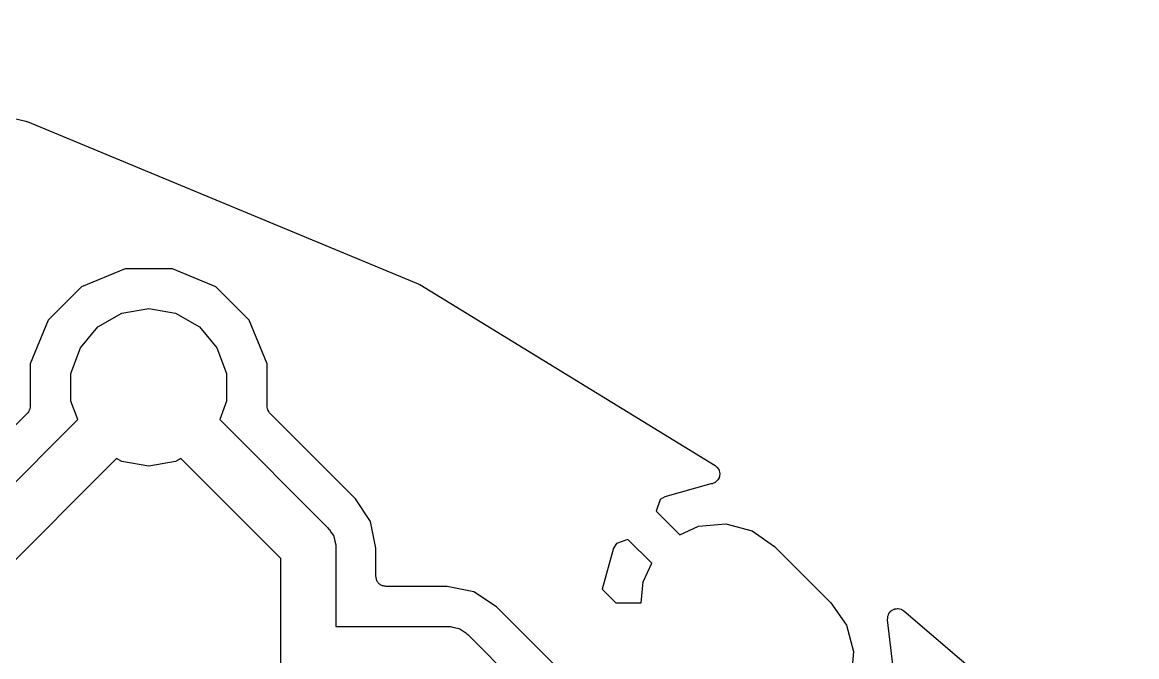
# Model space of a CAD drawing. Extents: x 1.5 to 87.9, y 2 to 70.8.
# Drawn here: x 64.05 to 78.23, y 62.35 to 70.41 of the extents above; entities that cross this region are included whole.
import ezdxf

# ---------------------------------------------------------------- set-up
doc = ezdxf.new("R2010")
doc.units = 0
doc.header["$MEASUREMENT"] = 0
doc.layers.add('BLACK', color=7, linetype='CONTINUOUS')

msp = doc.modelspace()

# ---------------------------------------------------------------- linework, layer by layer
at = {"layer": 'Black'}
for p, q in [((58.8594, 70.4121), (64.0949, 69.1552)), ((64.0949, 69.1552), (64.1041, 69.1512)), ((64.1041, 69.1512), (64.1139, 69.149)), ((64.1139, 69.149), (69.0884, 67.0885)), ((65.3605, 67.2785), (64.8062, 67.0495)), ((65.9602, 67.278), (65.3605, 67.2785)), ((66.514, 67.048), (65.9602, 67.278)), ((64.8062, 67.0495), (64.3818, 66.6258)), ((66.9377, 66.6236), (66.514, 67.048)), ((69.0884, 67.0885), (69.0968, 67.0831)), ((69.0968, 67.0831), (69.1061, 67.0795)), ((69.1061, 67.0795), (72.8625, 64.7776)), ((65.3158, 66.7136), (65.659, 66.7741)), ((65.659, 66.7741), (66.0022, 66.7136)), ((64.3818, 66.6258), (64.1518, 66.0719)), ((65.0141, 66.5393), (65.3158, 66.7136)), ((66.0022, 66.7136), (66.3039, 66.5393)), ((67.1668, 66.0693), (66.9377, 66.6236)), ((64.7901, 66.2724), (65.0141, 66.5393)), ((66.3039, 66.5393), (66.5279, 66.2724)), ((64.6709, 65.945), (64.7901, 66.2724)), ((66.5279, 66.2724), (66.6471, 65.945)), ((64.1518, 66.0719), (64.1513, 65.5289)), ((67.1663, 65.5296), (67.1668, 66.0693)), ((64.6709, 65.5965), (64.6709, 65.945)), ((66.6471, 65.945), (66.6471, 65.5965)), ((64.1436, 65.4855), (64.1408, 65.4807)), ((64.1465, 65.5019), (64.1436, 65.4855)), ((64.1508, 65.518), (64.1465, 65.5019)), ((64.1513, 65.5289), (64.1503, 65.5235)), ((64.1503, 65.5235), (64.1508, 65.518)), ((64.756, 65.3628), (64.6709, 65.5965)), ((66.6471, 65.5965), (66.562, 65.3628)), ((67.1673, 65.524), (67.1663, 65.5296)), ((67.1668, 65.5184), (67.1673, 65.524)), ((67.171, 65.5024), (67.1668, 65.5184)), ((67.1739, 65.4861), (67.171, 65.5024)), ((67.1767, 65.4813), (67.1739, 65.4861)), ((64.1141, 65.4393), (61.8753, 63.2005)), ((61.9825, 62.5892), (64.756, 65.3628)), ((64.1173, 65.4438), (64.1141, 65.4393)), ((64.1215, 65.4473), (64.1173, 65.4438)), ((64.1298, 65.4617), (64.1215, 65.4473)), ((64.1394, 65.4754), (64.1298, 65.4617)), ((64.1408, 65.4807), (64.1394, 65.4754)), ((66.562, 65.3628), (67.9385, 63.9862)), ((67.1782, 65.4758), (67.1767, 65.4813)), ((67.1877, 65.4623), (67.1782, 65.4758)), ((67.1959, 65.4479), (67.1877, 65.4623)), ((67.2002, 65.4443), (67.1959, 65.4479)), ((67.2035, 65.4397), (67.2002, 65.4443)), ((68.2889, 64.3543), (67.2035, 65.4397)), ((65.2495, 64.8663), (62.7035, 62.3203)), ((65.3158, 64.828), (65.2495, 64.8663)), ((65.659, 64.7675), (65.3158, 64.828)), ((66.0022, 64.828), (65.659, 64.7675)), ((66.0685, 64.8663), (66.0022, 64.828)), ((67.341, 63.5938), (66.0685, 64.8663)), ((72.8625, 64.7776), (72.8752, 64.7664)), ((72.8752, 64.7664), (72.8887, 64.7562)), ((72.8887, 64.7562), (72.8916, 64.7518)), ((72.8916, 64.7518), (72.8955, 64.7483)), ((72.8955, 64.7483), (72.9036, 64.7335)), ((72.9036, 64.7335), (72.9129, 64.7193)), ((72.9129, 64.7193), (72.9141, 64.7142)), ((72.9141, 64.7142), (72.9166, 64.7096)), ((72.9166, 64.7096), (72.9191, 64.6928)), ((72.9197, 64.6494), (72.9177, 64.6326)), ((72.9191, 64.6928), (72.9229, 64.6764)), ((72.9231, 64.666), (72.9197, 64.6494)), ((72.9229, 64.6764), (72.9223, 64.6711)), ((72.9223, 64.6711), (72.9231, 64.666)), ((72.8095, 64.5438), (72.2246, 64.3795)), ((72.8149, 64.5437), (72.8095, 64.5438)), ((72.8199, 64.5453), (72.8149, 64.5437)), ((72.8251, 64.5456), (72.8199, 64.5453)), ((72.8407, 64.5523), (72.8251, 64.5456)), ((72.8567, 64.5577), (72.8407, 64.5523)), ((72.8608, 64.5609), (72.8567, 64.5577)), ((72.8657, 64.563), (72.8608, 64.5609)), ((72.878, 64.5746), (72.8657, 64.563)), ((72.8913, 64.5851), (72.878, 64.5746)), ((72.894, 64.5896), (72.8913, 64.5851)), ((72.8978, 64.5932), (72.894, 64.5896)), ((72.9055, 64.6083), (72.8978, 64.5932)), ((72.9143, 64.6227), (72.9055, 64.6083)), ((72.9153, 64.6279), (72.9143, 64.6227)), ((72.9177, 64.6326), (72.9153, 64.6279)), ((68.4814, 64.0661), (68.2889, 64.3543)), ((72.2246, 64.3795), (72.1654, 64.3434)), ((72.1654, 64.3434), (72.113, 64.1977)), ((72.113, 64.1977), (72.4163, 63.8944)), ((67.9385, 63.9862), (67.9473, 63.9736)), ((67.9473, 63.9736), (67.9591, 63.9637)), ((67.9591, 63.9637), (67.982, 63.9241)), ((68.549, 63.7263), (68.4814, 64.0661)), ((72.4163, 63.8944), (72.6535, 64.0051)), ((72.6535, 64.0051), (72.9995, 64.0353)), ((72.9995, 64.0353), (73.335, 63.9454)), ((73.335, 63.9454), (73.6195, 63.7462)), ((67.982, 63.9241), (68.0082, 63.8867)), ((68.0082, 63.8867), (68.0122, 63.8718)), ((68.0122, 63.8718), (68.0199, 63.8585)), ((68.0199, 63.8585), (68.0278, 63.8134)), ((68.0278, 63.8134), (68.0397, 63.7693)), ((71.6081, 63.7861), (71.572, 63.7269)), ((71.7538, 63.8385), (71.6081, 63.7861)), ((72.0571, 63.5352), (71.7538, 63.8385)), ((68.0397, 63.7693), (68.0383, 63.7539)), ((68.0383, 63.7539), (68.041, 63.7388)), ((68.041, 63.7388), (68.041, 62.7324)), ((68.549, 63.3674), (68.549, 63.7263)), ((71.572, 63.7269), (71.4258, 63.2065)), ((73.6195, 63.7462), (74.3347, 63.031)), ((67.341, 60.6224), (67.341, 63.5938)), ((71.9464, 63.298), (72.0571, 63.5352)), ((68.5509, 63.3565), (68.549, 63.3674)), ((68.5509, 63.3453), (68.5509, 63.3565)), ((68.5547, 63.3349), (68.5509, 63.3453)), ((68.5567, 63.324), (68.5547, 63.3349)), ((68.5622, 63.3143), (68.5567, 63.324)), ((68.566, 63.3039), (68.5622, 63.3143)), ((68.5732, 63.2954), (68.566, 63.3039)), ((68.5787, 63.2858), (68.5732, 63.2954)), ((68.5872, 63.2786), (68.5787, 63.2858)), ((68.5944, 63.2701), (68.5872, 63.2786)), ((68.604, 63.2646), (68.5944, 63.2701)), ((68.6125, 63.2574), (68.604, 63.2646)), ((68.6229, 63.2536), (68.6125, 63.2574)), ((68.6326, 63.2481), (68.6229, 63.2536)), ((68.6435, 63.2461), (68.6326, 63.2481)), ((68.6539, 63.2423), (68.6435, 63.2461)), ((68.6651, 63.2423), (68.6539, 63.2423)), ((68.676, 63.2404), (68.6651, 63.2423)), ((69.4565, 63.2404), (68.676, 63.2404)), ((69.7964, 63.1728), (69.4565, 63.2404)), ((71.9231, 63.0315), (71.9464, 63.298)), ((70.0845, 62.9803), (69.7964, 63.1728)), ((71.4258, 63.2065), (71.6008, 63.0315)), ((74.4839, 58.5809), (70.0845, 62.9803)), ((71.6008, 63.0315), (71.9231, 63.0315)), ((74.3347, 63.031), (74.5339, 62.7465)), ((75.1051, 62.9313), (75.1071, 62.9335)), ((75.1071, 62.9335), (75.1242, 62.9421)), ((75.1242, 62.9421), (75.1408, 62.9516)), ((75.1408, 62.9516), (75.1438, 62.9521)), ((75.1438, 62.9521), (75.1465, 62.9534)), ((75.1465, 62.9534), (75.1655, 62.9557)), ((75.1655, 62.9557), (75.1843, 62.9588)), ((75.1843, 62.9588), (75.1873, 62.9583)), ((75.1873, 62.9583), (75.1903, 62.9586)), ((75.1903, 62.9586), (75.2089, 62.9543)), ((75.2089, 62.9543), (75.2277, 62.9508)), ((75.2277, 62.9508), (75.2303, 62.9493)), ((75.2303, 62.9493), (75.2332, 62.9486)), ((75.2332, 62.9486), (75.2492, 62.9381)), ((75.2492, 62.9381), (75.2657, 62.9284)), ((75.0571, 62.8168), (75.0582, 62.8359)), ((75.1294, 62.211), (75.0571, 62.8168)), ((75.0582, 62.8359), (75.0583, 62.855)), ((75.0583, 62.855), (75.0594, 62.8578)), ((75.0594, 62.8578), (75.0596, 62.8608)), ((75.0596, 62.8608), (75.0671, 62.8784)), ((75.0671, 62.8784), (75.0738, 62.8963)), ((75.0738, 62.8963), (75.0757, 62.8986)), ((75.0757, 62.8986), (75.0769, 62.9014)), ((75.0769, 62.9014), (75.09, 62.9153)), ((75.09, 62.9153), (75.1024, 62.9298)), ((75.1024, 62.9298), (75.1051, 62.9313)), ((75.2657, 62.9284), (77.8073, 60.7576)), ((68.041, 62.7324), (69.469, 62.7324)), ((69.469, 62.7324), (69.4842, 62.7297)), ((69.4842, 62.7297), (69.4995, 62.7311)), ((69.4995, 62.7311), (69.5437, 62.7192)), ((69.5437, 62.7192), (69.5887, 62.7113)), ((69.5887, 62.7113), (69.602, 62.7036)), ((69.602, 62.7036), (69.6169, 62.6996)), ((69.6169, 62.6996), (69.6544, 62.6734)), ((69.6544, 62.6734), (69.694, 62.6505)), ((69.694, 62.6505), (69.7039, 62.6387)), ((74.5339, 62.7465), (74.6238, 62.4111)), ((69.7039, 62.6387), (69.7165, 62.6299)), ((69.7165, 62.6299), (78.2255, 54.1209)), ((74.6238, 62.4111), (74.5935, 62.0651))]:
    msp.add_line(p, q, dxfattribs=at)

doc.saveas('drawing.dxf')
